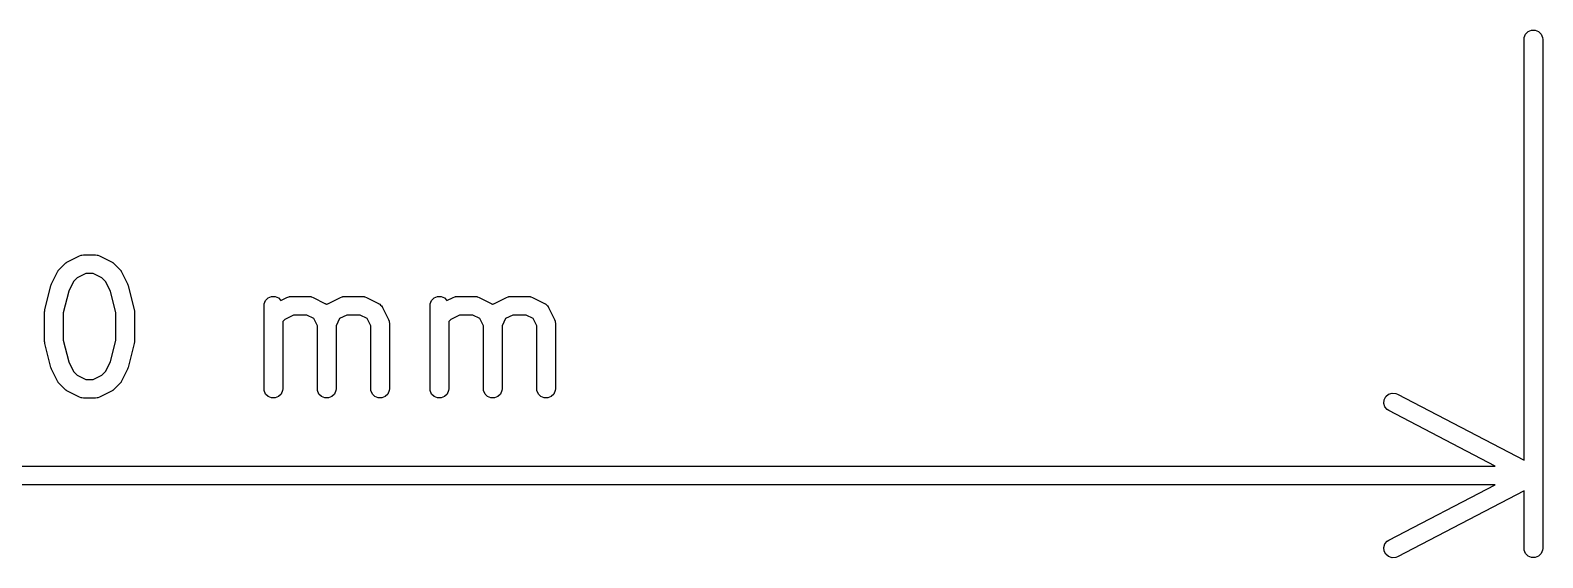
# Model space of a CAD drawing. Header units: inches. Extents: x 0.57 to 7.95, y -5.84 to -0.5.
# Drawn here: x 3.1665 to 3.6447, y -2.0733 to -1.9066 of the extents above; entities that cross this region are included whole.
import ezdxf

# ---------------------------------------------------------------- set-up
doc = ezdxf.new("R2010")
doc.units = ezdxf.units.IN
doc.header["$MEASUREMENT"] = 0
doc.layers.add('BLACK', color=250, linetype='CONTINUOUS')

msp = doc.modelspace()

# ---------------------------------------------------------------- linework, layer by layer
at = {"layer": 'BLACK', "linetype": 'CONTINUOUS'}
for p, q in [((3.63884, -1.90887), (3.63928, -1.90781)), ((3.63928, -1.90781), (3.64009, -1.90699)), ((3.64009, -1.90699), (3.64116, -1.90655)), ((3.64116, -1.90655), (3.64231, -1.90655)), ((3.64231, -1.90655), (3.64337, -1.90699)), ((3.64337, -1.90699), (3.64419, -1.90781)), ((3.64419, -1.90781), (3.64463, -1.90887)), ((3.63878, -1.90945), (3.63884, -1.90887)), ((3.63878, -2.04238), (3.63878, -1.90945)), ((3.64463, -1.90887), (3.64469, -1.90945)), ((3.64469, -1.90945), (3.64469, -2.07033)), ((3.17803, -1.97989), (3.17828, -1.97974)), ((3.17828, -1.97974), (3.18203, -1.97786)), ((3.18203, -1.97786), (3.18257, -1.97766)), ((3.18257, -1.97766), (3.18268, -1.97765)), ((3.18268, -1.97765), (3.18278, -1.97761)), ((3.18278, -1.97761), (3.18335, -1.97755)), ((3.18335, -1.97755), (3.1871, -1.97755)), ((3.1871, -1.97755), (3.18768, -1.97761)), ((3.18768, -1.97761), (3.18778, -1.97765)), ((3.18778, -1.97765), (3.18788, -1.97766)), ((3.18788, -1.97766), (3.18842, -1.97786)), ((3.18842, -1.97786), (3.19217, -1.97974)), ((3.19217, -1.97974), (3.19242, -1.97989)), ((3.17321, -1.98668), (3.17509, -1.98293)), ((3.17509, -1.98293), (3.17524, -1.98269)), ((3.17524, -1.98269), (3.17527, -1.98261)), ((3.17527, -1.98261), (3.17534, -1.98253)), ((3.17534, -1.98253), (3.1754, -1.98244)), ((3.1754, -1.98244), (3.17545, -1.98239)), ((3.17545, -1.98239), (3.17564, -1.98217)), ((3.17564, -1.98217), (3.17751, -1.98029)), ((3.17751, -1.98029), (3.17774, -1.98011)), ((3.17774, -1.98011), (3.17779, -1.98005)), ((3.17779, -1.98005), (3.17788, -1.97999)), ((3.17788, -1.97999), (3.17796, -1.97992)), ((3.17796, -1.97992), (3.17803, -1.97989)), ((3.18405, -1.98346), (3.18135, -1.98481)), ((3.1864, -1.98346), (3.18405, -1.98346)), ((3.1891, -1.98481), (3.1864, -1.98346)), ((3.19242, -1.97989), (3.19249, -1.97992)), ((3.19249, -1.97992), (3.19257, -1.97999)), ((3.19257, -1.97999), (3.19266, -1.98005)), ((3.19266, -1.98005), (3.19271, -1.98011)), ((3.19271, -1.98011), (3.19294, -1.98029)), ((3.19294, -1.98029), (3.19481, -1.98217)), ((3.19481, -1.98217), (3.195, -1.98239)), ((3.195, -1.98239), (3.19506, -1.98244)), ((3.19506, -1.98244), (3.19511, -1.98253)), ((3.19511, -1.98253), (3.19518, -1.98261)), ((3.19518, -1.98261), (3.19521, -1.98269)), ((3.19521, -1.98269), (3.19537, -1.98293)), ((3.19537, -1.98293), (3.19724, -1.98668)), ((3.17111, -1.99479), (3.17299, -1.98729)), ((3.17299, -1.98729), (3.173, -1.98725)), ((3.173, -1.98725), (3.17301, -1.98722)), ((3.17301, -1.98722), (3.1731, -1.98698)), ((3.1731, -1.98698), (3.17318, -1.98674)), ((3.17318, -1.98674), (3.1732, -1.98673)), ((3.1732, -1.98673), (3.17321, -1.98668)), ((3.17864, -1.98903), (3.17693, -1.99587)), ((3.18015, -1.986), (3.17864, -1.98903)), ((3.18135, -1.98481), (3.18015, -1.986)), ((3.1903, -1.986), (3.1891, -1.98481)), ((3.19181, -1.98903), (3.1903, -1.986)), ((3.19352, -1.99587), (3.19181, -1.98903)), ((3.19724, -1.98668), (3.19726, -1.98673)), ((3.19726, -1.98673), (3.19727, -1.98674)), ((3.19727, -1.98674), (3.19736, -1.98698)), ((3.19736, -1.98698), (3.19745, -1.98722)), ((3.19745, -1.98722), (3.19745, -1.98725)), ((3.19745, -1.98725), (3.19747, -1.98729)), ((3.19747, -1.98729), (3.19934, -1.99479)), ((3.24039, -1.99363), (3.24045, -1.99305)), ((3.24039, -2.01987), (3.24039, -1.99363)), ((3.24045, -1.99305), (3.24089, -1.99199)), ((3.24089, -1.99199), (3.2417, -1.99117)), ((3.2417, -1.99117), (3.24277, -1.99073)), ((3.24277, -1.99073), (3.24392, -1.99073)), ((3.24392, -1.99073), (3.24499, -1.99117)), ((3.24499, -1.99117), (3.24575, -1.99194)), ((3.24575, -1.99194), (3.24765, -1.99099)), ((3.24765, -1.99099), (3.24819, -1.99078)), ((3.24819, -1.99078), (3.24829, -1.99077)), ((3.24829, -1.99077), (3.24839, -1.99073)), ((3.24839, -1.99073), (3.24897, -1.99068)), ((3.24897, -1.99068), (3.25459, -1.99068)), ((3.25459, -1.99068), (3.25517, -1.99073)), ((3.25517, -1.99073), (3.25527, -1.99077)), ((3.25527, -1.99077), (3.25537, -1.99078)), ((3.25537, -1.99078), (3.25591, -1.99099)), ((3.25591, -1.99099), (3.25966, -1.99286)), ((3.25966, -1.99286), (3.25976, -1.99292)), ((3.25976, -1.99292), (3.25981, -1.99294)), ((3.25981, -1.99294), (3.25986, -1.99299)), ((3.25986, -1.99299), (3.26015, -1.99317)), ((3.26015, -1.99317), (3.26022, -1.99324)), ((3.26022, -1.99324), (3.26028, -1.99317)), ((3.26028, -1.99317), (3.26057, -1.99299)), ((3.26057, -1.99299), (3.26063, -1.99294)), ((3.26063, -1.99294), (3.26068, -1.99292)), ((3.26068, -1.99292), (3.26077, -1.99286)), ((3.26077, -1.99286), (3.26452, -1.99099)), ((3.26452, -1.99099), (3.26506, -1.99078)), ((3.26506, -1.99078), (3.26517, -1.99077)), ((3.26517, -1.99077), (3.26527, -1.99073)), ((3.26527, -1.99073), (3.26584, -1.99068)), ((3.26584, -1.99068), (3.27147, -1.99068)), ((3.27147, -1.99068), (3.27204, -1.99073)), ((3.27204, -1.99073), (3.27214, -1.99077)), ((3.27214, -1.99077), (3.27225, -1.99078)), ((3.27225, -1.99078), (3.27279, -1.99099)), ((3.27279, -1.99099), (3.27654, -1.99286)), ((3.27654, -1.99286), (3.27663, -1.99292)), ((3.27663, -1.99292), (3.27668, -1.99294)), ((3.27668, -1.99294), (3.27673, -1.99299)), ((3.27673, -1.99299), (3.27703, -1.99317)), ((3.27703, -1.99317), (3.27727, -1.99345)), ((3.27727, -1.99345), (3.27755, -1.99369)), ((3.27755, -1.99369), (3.27773, -1.99398)), ((3.27773, -1.99398), (3.27778, -1.99404)), ((3.27778, -1.99404), (3.2778, -1.99409)), ((3.2778, -1.99409), (3.27786, -1.99418)), ((3.29289, -1.99363), (3.29294, -1.99305)), ((3.29289, -2.01987), (3.29289, -1.99363)), ((3.29294, -1.99305), (3.29338, -1.99199)), ((3.29338, -1.99199), (3.2942, -1.99117)), ((3.2942, -1.99117), (3.29526, -1.99073)), ((3.29526, -1.99073), (3.29641, -1.99073)), ((3.29641, -1.99073), (3.29748, -1.99117)), ((3.29748, -1.99117), (3.29824, -1.99194)), ((3.29824, -1.99194), (3.30014, -1.99099)), ((3.30014, -1.99099), (3.30068, -1.99078)), ((3.30068, -1.99078), (3.30079, -1.99077)), ((3.30079, -1.99077), (3.30089, -1.99073)), ((3.30089, -1.99073), (3.30146, -1.99068)), ((3.30146, -1.99068), (3.30709, -1.99068)), ((3.30709, -1.99068), (3.30766, -1.99073)), ((3.30766, -1.99073), (3.30776, -1.99077)), ((3.30776, -1.99077), (3.30787, -1.99078)), ((3.30787, -1.99078), (3.30841, -1.99099)), ((3.30841, -1.99099), (3.31216, -1.99286)), ((3.31216, -1.99286), (3.31225, -1.99292)), ((3.31225, -1.99292), (3.3123, -1.99294)), ((3.3123, -1.99294), (3.31235, -1.99299)), ((3.31235, -1.99299), (3.31265, -1.99317)), ((3.31265, -1.99317), (3.31271, -1.99324)), ((3.31271, -1.99324), (3.31278, -1.99317)), ((3.31278, -1.99317), (3.31307, -1.99299)), ((3.31307, -1.99299), (3.31312, -1.99294)), ((3.31312, -1.99294), (3.31317, -1.99292)), ((3.31317, -1.99292), (3.31327, -1.99286)), ((3.31327, -1.99286), (3.31701, -1.99099)), ((3.31701, -1.99099), (3.31756, -1.99078)), ((3.31756, -1.99078), (3.31766, -1.99077)), ((3.31766, -1.99077), (3.31776, -1.99073)), ((3.31776, -1.99073), (3.31834, -1.99068)), ((3.31834, -1.99068), (3.32396, -1.99068)), ((3.32396, -1.99068), (3.32454, -1.99073)), ((3.32454, -1.99073), (3.32463, -1.99077)), ((3.32463, -1.99077), (3.32474, -1.99078)), ((3.32474, -1.99078), (3.32528, -1.99099)), ((3.32528, -1.99099), (3.32903, -1.99286)), ((3.32903, -1.99286), (3.32913, -1.99292)), ((3.32913, -1.99292), (3.32917, -1.99294)), ((3.32917, -1.99294), (3.32923, -1.99299)), ((3.32923, -1.99299), (3.32952, -1.99317)), ((3.32952, -1.99317), (3.32976, -1.99345)), ((3.32976, -1.99345), (3.33004, -1.99369)), ((3.33004, -1.99369), (3.33023, -1.99398)), ((3.33023, -1.99398), (3.33027, -1.99404)), ((3.33027, -1.99404), (3.33029, -1.99409)), ((3.33029, -1.99409), (3.33035, -1.99418)), ((3.17103, -1.99536), (3.17106, -1.99514)), ((3.17104, -1.9954), (3.17103, -1.99536)), ((3.17103, -1.9955), (3.17104, -1.9954)), ((3.17103, -2.00488), (3.17103, -1.9955)), ((3.17106, -1.99514), (3.17108, -1.99493)), ((3.17108, -1.99493), (3.1711, -1.99489)), ((3.1711, -1.99489), (3.17111, -1.99479)), ((3.17693, -1.99587), (3.17693, -2.00451)), ((3.19352, -2.00451), (3.19352, -1.99587)), ((3.19934, -1.99479), (3.19935, -1.99489)), ((3.19935, -1.99489), (3.19937, -1.99493)), ((3.19937, -1.99493), (3.19939, -1.99514)), ((3.19939, -1.99514), (3.19942, -1.99536)), ((3.19942, -1.99536), (3.19942, -1.9954)), ((3.19942, -1.9954), (3.19943, -1.9955)), ((3.19943, -1.9955), (3.19943, -2.00488)), ((3.24697, -1.99793), (3.2463, -1.9986)), ((3.2463, -1.9986), (3.2463, -2.01987)), ((3.24967, -1.99658), (3.24697, -1.99793)), ((3.2539, -1.99658), (3.24967, -1.99658)), ((3.25614, -1.9977), (3.2539, -1.99658)), ((3.25726, -1.99995), (3.25614, -1.9977)), ((3.26429, -1.9977), (3.26317, -1.99995)), ((3.26654, -1.99658), (3.26429, -1.9977)), ((3.27077, -1.99658), (3.26654, -1.99658)), ((3.27301, -1.9977), (3.27077, -1.99658)), ((3.27414, -1.99995), (3.27301, -1.9977)), ((3.27786, -1.99418), (3.27973, -1.99793)), ((3.27973, -1.99793), (3.27994, -1.99847)), ((3.27994, -1.99847), (3.27995, -1.99858)), ((3.27995, -1.99858), (3.27999, -1.99868)), ((3.27999, -1.99868), (3.28004, -1.99925)), ((3.29946, -1.99793), (3.29879, -1.9986)), ((3.29879, -1.9986), (3.29879, -2.01987)), ((3.30216, -1.99658), (3.29946, -1.99793)), ((3.30639, -1.99658), (3.30216, -1.99658)), ((3.30864, -1.9977), (3.30639, -1.99658)), ((3.30976, -1.99995), (3.30864, -1.9977)), ((3.31679, -1.9977), (3.31566, -1.99995)), ((3.31903, -1.99658), (3.31679, -1.9977)), ((3.32326, -1.99658), (3.31903, -1.99658)), ((3.32551, -1.9977), (3.32326, -1.99658)), ((3.32663, -1.99995), (3.32551, -1.9977)), ((3.33035, -1.99418), (3.33222, -1.99793)), ((3.33222, -1.99793), (3.33243, -1.99847)), ((3.33243, -1.99847), (3.33244, -1.99858)), ((3.33244, -1.99858), (3.33248, -1.99868)), ((3.33248, -1.99868), (3.33254, -1.99925)), ((3.25726, -2.01987), (3.25726, -1.99995)), ((3.26317, -1.99995), (3.26317, -2.01987)), ((3.27414, -2.01987), (3.27414, -1.99995)), ((3.28004, -1.99925), (3.28004, -2.01987)), ((3.30976, -2.01987), (3.30976, -1.99995)), ((3.31566, -1.99995), (3.31566, -2.01987)), ((3.32663, -2.01987), (3.32663, -1.99995)), ((3.33254, -1.99925), (3.33254, -2.01987)), ((3.17104, -2.00498), (3.17103, -2.00488)), ((3.17103, -2.00502), (3.17104, -2.00498)), ((3.17106, -2.00524), (3.17103, -2.00502)), ((3.17108, -2.00545), (3.17106, -2.00524)), ((3.1711, -2.00549), (3.17108, -2.00545)), ((3.17111, -2.00559), (3.1711, -2.00549)), ((3.17299, -2.01309), (3.17111, -2.00559)), ((3.17693, -2.00451), (3.17864, -2.01135)), ((3.19181, -2.01135), (3.19352, -2.00451)), ((3.19934, -2.00559), (3.19747, -2.01309)), ((3.19935, -2.00549), (3.19934, -2.00559)), ((3.19937, -2.00545), (3.19935, -2.00549)), ((3.19939, -2.00524), (3.19937, -2.00545)), ((3.19942, -2.00502), (3.19939, -2.00524)), ((3.19943, -2.00488), (3.19942, -2.00498)), ((3.19942, -2.00498), (3.19942, -2.00502)), ((3.173, -2.01313), (3.17299, -2.01309)), ((3.17301, -2.01316), (3.173, -2.01313)), ((3.1731, -2.01339), (3.17301, -2.01316)), ((3.17864, -2.01135), (3.18015, -2.01438)), ((3.1903, -2.01438), (3.19181, -2.01135)), ((3.19745, -2.01316), (3.19736, -2.0134)), ((3.19747, -2.01309), (3.19745, -2.01313)), ((3.19745, -2.01313), (3.19745, -2.01316)), ((3.17318, -2.01364), (3.1731, -2.01339)), ((3.1732, -2.01365), (3.17318, -2.01364)), ((3.17321, -2.0137), (3.1732, -2.01365)), ((3.17509, -2.01745), (3.17321, -2.0137)), ((3.17524, -2.01769), (3.17509, -2.01745)), ((3.17527, -2.01777), (3.17524, -2.01769)), ((3.17534, -2.01785), (3.17527, -2.01777)), ((3.1754, -2.01794), (3.17534, -2.01785)), ((3.17545, -2.01799), (3.1754, -2.01794)), ((3.17564, -2.01821), (3.17545, -2.01799)), ((3.18015, -2.01438), (3.18135, -2.01557)), ((3.18135, -2.01557), (3.18405, -2.01692)), ((3.18405, -2.01692), (3.1864, -2.01692)), ((3.1864, -2.01692), (3.1891, -2.01557)), ((3.1891, -2.01557), (3.1903, -2.01438)), ((3.195, -2.01799), (3.19481, -2.01821)), ((3.19506, -2.01794), (3.195, -2.01799)), ((3.19511, -2.01785), (3.19506, -2.01794)), ((3.19518, -2.01777), (3.19511, -2.01785)), ((3.19521, -2.01769), (3.19518, -2.01777)), ((3.19537, -2.01745), (3.19521, -2.01769)), ((3.19724, -2.0137), (3.19537, -2.01745)), ((3.19726, -2.01365), (3.19724, -2.0137)), ((3.19727, -2.01364), (3.19726, -2.01365)), ((3.19736, -2.0134), (3.19727, -2.01364)), ((3.17751, -2.02009), (3.17564, -2.01821)), ((3.17774, -2.02027), (3.17751, -2.02009)), ((3.17779, -2.02033), (3.17774, -2.02027)), ((3.17788, -2.02039), (3.17779, -2.02033)), ((3.17796, -2.02046), (3.17788, -2.02039)), ((3.17803, -2.02048), (3.17796, -2.02046)), ((3.17828, -2.02064), (3.17803, -2.02048)), ((3.18203, -2.02252), (3.17828, -2.02064)), ((3.18257, -2.02272), (3.18203, -2.02252)), ((3.18268, -2.02273), (3.18257, -2.02272)), ((3.18278, -2.02277), (3.18268, -2.02273)), ((3.18335, -2.02283), (3.18278, -2.02277)), ((3.18768, -2.02277), (3.1871, -2.02283)), ((3.18778, -2.02273), (3.18768, -2.02277)), ((3.18788, -2.02272), (3.18778, -2.02273)), ((3.18842, -2.02252), (3.18788, -2.02272)), ((3.19217, -2.02064), (3.18842, -2.02252)), ((3.19242, -2.02048), (3.19217, -2.02064)), ((3.19249, -2.02046), (3.19242, -2.02048)), ((3.19257, -2.02039), (3.19249, -2.02046)), ((3.19266, -2.02033), (3.19257, -2.02039)), ((3.19271, -2.02027), (3.19266, -2.02033)), ((3.19294, -2.02009), (3.19271, -2.02027)), ((3.19481, -2.01821), (3.19294, -2.02009)), ((3.24045, -2.02045), (3.24039, -2.01987)), ((3.24089, -2.02152), (3.24045, -2.02045)), ((3.2417, -2.02233), (3.24089, -2.02152)), ((3.24277, -2.02277), (3.2417, -2.02233)), ((3.24392, -2.02277), (3.24277, -2.02277)), ((3.24499, -2.02233), (3.24392, -2.02277)), ((3.2458, -2.02152), (3.24499, -2.02233)), ((3.24624, -2.02045), (3.2458, -2.02152)), ((3.2463, -2.01987), (3.24624, -2.02045)), ((3.25732, -2.02045), (3.25726, -2.01987)), ((3.25776, -2.02152), (3.25732, -2.02045)), ((3.25858, -2.02233), (3.25776, -2.02152)), ((3.25964, -2.02277), (3.25858, -2.02233)), ((3.26079, -2.02277), (3.25964, -2.02277)), ((3.26186, -2.02233), (3.26079, -2.02277)), ((3.26267, -2.02152), (3.26186, -2.02233)), ((3.26311, -2.02045), (3.26267, -2.02152)), ((3.26317, -2.01987), (3.26311, -2.02045)), ((3.27419, -2.02045), (3.27414, -2.01987)), ((3.27464, -2.02152), (3.27419, -2.02045)), ((3.27545, -2.02233), (3.27464, -2.02152)), ((3.27651, -2.02277), (3.27545, -2.02233)), ((3.27767, -2.02277), (3.27651, -2.02277)), ((3.27873, -2.02233), (3.27767, -2.02277)), ((3.27955, -2.02152), (3.27873, -2.02233)), ((3.27999, -2.02045), (3.27955, -2.02152)), ((3.28004, -2.01987), (3.27999, -2.02045)), ((3.29294, -2.02045), (3.29289, -2.01987)), ((3.29338, -2.02152), (3.29294, -2.02045)), ((3.2942, -2.02233), (3.29338, -2.02152)), ((3.29526, -2.02277), (3.2942, -2.02233)), ((3.29641, -2.02277), (3.29526, -2.02277)), ((3.29748, -2.02233), (3.29641, -2.02277)), ((3.29829, -2.02152), (3.29748, -2.02233)), ((3.29873, -2.02045), (3.29829, -2.02152)), ((3.29879, -2.01987), (3.29873, -2.02045)), ((3.30981, -2.02045), (3.30976, -2.01987)), ((3.31026, -2.02152), (3.30981, -2.02045)), ((3.31107, -2.02233), (3.31026, -2.02152)), ((3.31213, -2.02277), (3.31107, -2.02233)), ((3.31329, -2.02277), (3.31213, -2.02277)), ((3.31435, -2.02233), (3.31329, -2.02277)), ((3.31517, -2.02152), (3.31435, -2.02233)), ((3.31561, -2.02045), (3.31517, -2.02152)), ((3.31566, -2.01987), (3.31561, -2.02045)), ((3.32669, -2.02045), (3.32663, -2.01987)), ((3.32713, -2.02152), (3.32669, -2.02045)), ((3.32794, -2.02233), (3.32713, -2.02152)), ((3.32901, -2.02277), (3.32794, -2.02233)), ((3.33016, -2.02277), (3.32901, -2.02277)), ((3.33122, -2.02233), (3.33016, -2.02277)), ((3.33204, -2.02152), (3.33122, -2.02233)), ((3.33248, -2.02045), (3.33204, -2.02152)), ((3.33254, -2.01987), (3.33248, -2.02045)), ((3.59455, -2.02333), (3.59508, -2.02231)), ((3.59508, -2.02231), (3.59596, -2.02157)), ((3.59596, -2.02157), (3.59706, -2.02122)), ((3.59706, -2.02122), (3.59821, -2.02132)), ((3.59821, -2.02132), (3.59875, -2.02154)), ((3.59875, -2.02154), (3.63878, -2.04238)), ((3.1871, -2.02283), (3.18335, -2.02283)), ((3.59445, -2.02448), (3.59455, -2.02333)), ((3.59479, -2.02558), (3.59445, -2.02448)), ((3.59553, -2.02646), (3.59479, -2.02558)), ((3.59602, -2.02678), (3.59553, -2.02646)), ((3.62967, -2.04429), (3.59602, -2.02678)), ((2.66955, -2.04429), (3.62967, -2.04429)), ((3.62967, -2.0502), (2.66955, -2.0502)), ((3.59602, -2.06771), (3.62967, -2.0502)), ((3.63878, -2.05211), (3.59875, -2.07295)), ((3.63878, -2.07033), (3.63878, -2.05211)), ((3.59445, -2.07001), (3.59479, -2.06891)), ((3.59455, -2.07116), (3.59445, -2.07001)), ((3.59479, -2.06891), (3.59553, -2.06803)), ((3.59553, -2.06803), (3.59602, -2.06771)), ((3.63884, -2.07091), (3.63878, -2.07033)), ((3.64469, -2.07033), (3.64463, -2.07091)), ((3.59508, -2.07218), (3.59455, -2.07116)), ((3.59596, -2.07292), (3.59508, -2.07218)), ((3.59706, -2.07327), (3.59596, -2.07292)), ((3.59821, -2.07317), (3.59706, -2.07327)), ((3.59875, -2.07295), (3.59821, -2.07317)), ((3.63928, -2.07197), (3.63884, -2.07091)), ((3.64009, -2.07279), (3.63928, -2.07197)), ((3.64116, -2.07323), (3.64009, -2.07279)), ((3.64231, -2.07323), (3.64116, -2.07323)), ((3.64337, -2.07279), (3.64231, -2.07323)), ((3.64419, -2.07197), (3.64337, -2.07279)), ((3.64463, -2.07091), (3.64419, -2.07197))]:
    msp.add_line(p, q, dxfattribs=at)

doc.saveas('drawing.dxf')
